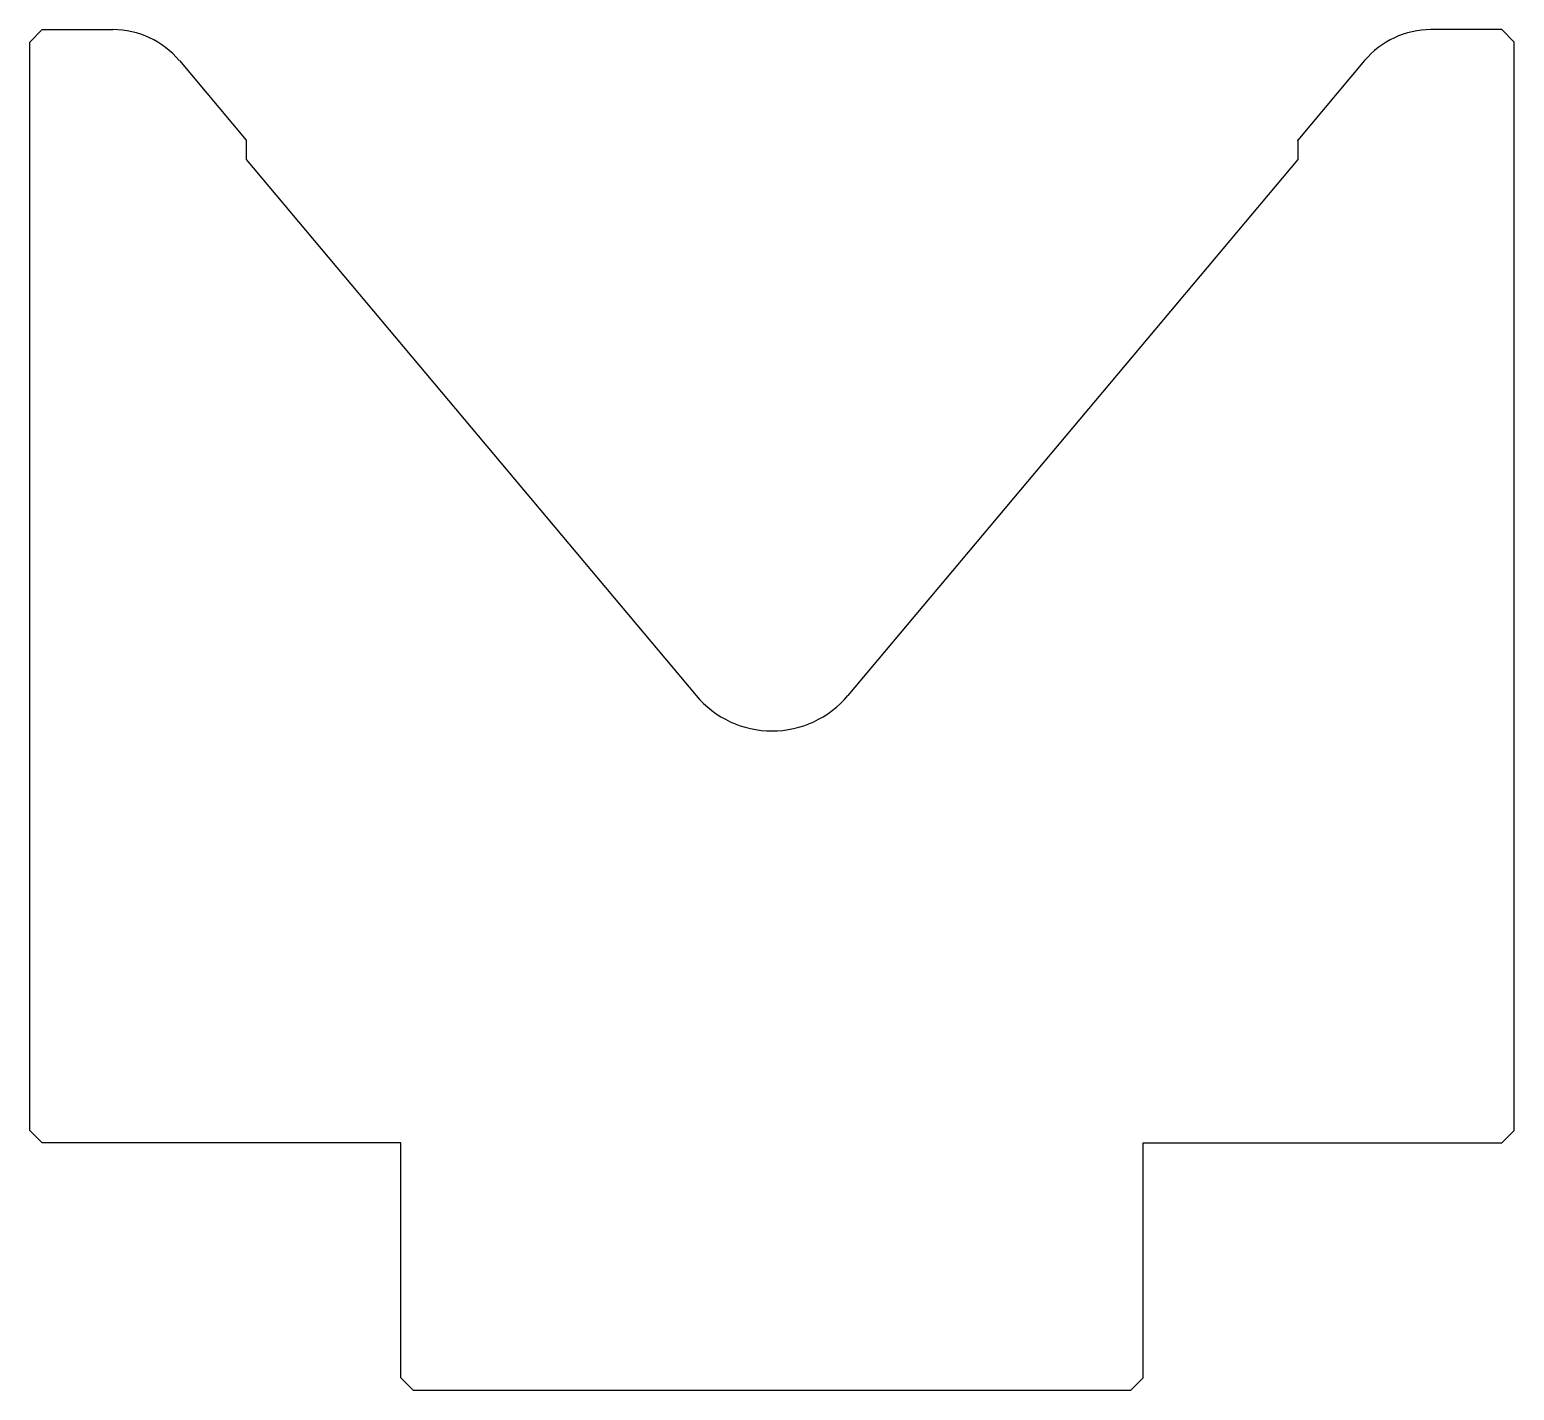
# Model space of a CAD drawing. Header units: millimetres. Extents: x 1636 to 1756, y 835 to 945.
import ezdxf

# ---------------------------------------------------------------- set-up
doc = ezdxf.new("R2010")
doc.units = ezdxf.units.MM
doc.layers.add('Default', color=7, linetype='Continuous')

msp = doc.modelspace()

# ---------------------------------------------------------------- linework, layer by layer
at = {"layer": 'Default'}
for p, q in [((1636.93, 945.14), (1635.93, 944.14)), ((1636.93, 945.14), (1642.66, 945.14)), ((1754.93, 945.14), (1749.19, 945.14)), ((1754.93, 945.14), (1755.93, 944.14)), ((1635.93, 856.14), (1635.93, 944.14)), ((1755.93, 856.14), (1755.93, 944.14)), ((1648.03, 942.64), (1653.43, 936.2)), ((1743.83, 942.64), (1738.43, 936.2)), ((1653.43, 936.2), (1653.43, 934.64)), ((1738.43, 936.2), (1738.43, 934.64)), ((1653.43, 934.64), (1689.8, 891.3)), ((1738.43, 934.64), (1702.06, 891.3)), ((1636.93, 855.14), (1635.93, 856.14)), ((1754.93, 855.14), (1755.93, 856.14)), ((1665.93, 855.14), (1636.93, 855.14)), ((1665.93, 836.14), (1665.93, 855.14)), ((1725.93, 855.14), (1754.93, 855.14)), ((1725.93, 836.14), (1725.93, 855.14)), ((1666.93, 835.14), (1665.93, 836.14)), ((1725.93, 836.14), (1724.93, 835.14)), ((1666.93, 835.14), (1724.93, 835.14))]:
    msp.add_line(p, q, dxfattribs=at)
for centre, radius, start, end in [((1642.66, 938.14), 7, 40, 90), ((1749.19, 938.14), 7, 90, 140), ((1695.93, 896.44), 8, 220, 320)]:
    msp.add_arc(centre, radius, start, end, dxfattribs=at)
msp.add_point((1738.43, 936.2), dxfattribs=at)

doc.saveas('drawing.dxf')
